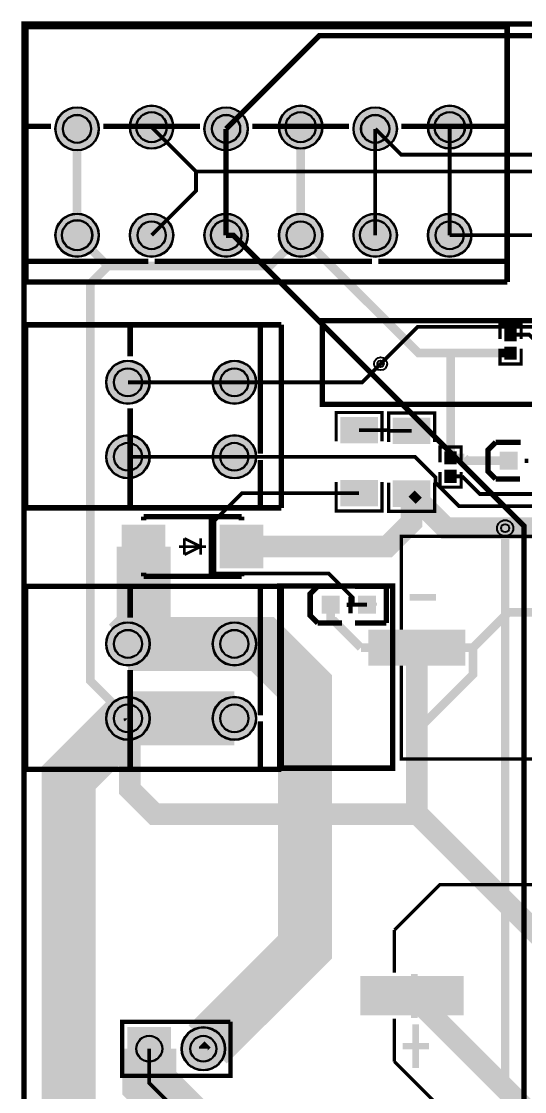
# Model space of a CAD drawing. Header units: millimetres. Extents: x 0 to 210, y -1 to 136.
# Drawn here: x -0.2 to 23.4, y 85.5 to 135.8 of the extents above; entities that cross this region are included whole.
import ezdxf

# ---------------------------------------------------------------- set-up
doc = ezdxf.new("R2010")
doc.units = ezdxf.units.MM
for name, color, linetype, true_color in [('BoardOutLine', 7, 'Continuous', 0xff00ff), ('BottomLayer', 7, 'Continuous', 0x0000ff), ('BottomSolderMaskLayer', 7, 'Continuous', 0xaa00ff), ('Document', 7, 'Continuous', 0xffffff), ('Hole', 7, 'Continuous', 0x222222), ('Multi-Layer', 7, 'Continuous', 0xc0c0c0), ('TopLayer', 7, 'Continuous', 0xff0000), ('TopPasteMaskLayer', 7, 'Continuous', 0x808080), ('TopSilkLayer', 7, 'Continuous', 0xffcc00), ('TopSolderMaskLayer', 7, 'Continuous', 0x800080)]:
    doc.layers.add(name, color=color, linetype=linetype, true_color=true_color)

msp = doc.modelspace()

# ---------------------------------------------------------------- hatches: boundary and pattern name
at = {"layer": 'BottomSolderMaskLayer'}
for points in [[(4.874879349758601, 130.78382016764033, 1), (6.925679451358803, 130.78382016764033, 1)], [(11.8748793497586, 130.78382016764033, 1), (13.925679451358803, 130.78382016764033, 1)], [(18.8748793497586, 130.78382016764033, 1), (20.925679451358803, 130.78382016764033, 1)], [(1.3747523495046037, 130.70381000762006, 1), (3.4255524511048066, 130.70381000762006, 1)], [(8.374752349504604, 130.70381000762006, 1), (10.425552451104807, 130.70381000762006, 1)], [(15.374752349504604, 130.70381000762006, 1), (17.425552451104807, 130.70381000762006, 1)], [(1.3747523495046037, 125.70381000762006, 1), (3.4255524511048066, 125.70381000762006, 1)], [(4.874625349250607, 125.70381000762006, 1), (6.92542545085081, 125.70381000762006, 1)], [(8.374752349504604, 125.70381000762006, 1), (10.425552451104807, 125.70381000762006, 1)], [(11.874625349250607, 125.70381000762006, 1), (13.92542545085081, 125.70381000762006, 1)], [(15.374752349504604, 125.70381000762006, 1), (17.425552451104807, 125.70381000762006, 1)], [(18.8748793497586, 125.70381000762006, 1), (20.925679451358803, 125.70381000762006, 1)], [(3.764389128778191, 118.79423418846841, 1), (5.815189230378394, 118.79423418846841, 1)], [(8.764389128778191, 118.79423418846841, 1), (10.815189230378394, 118.79423418846841, 1)], [(3.764389128778191, 115.2941071882143, 1), (5.815189230378394, 115.2941071882143, 1)], [(8.764389128778191, 115.2941071882143, 1), (10.815189230378394, 115.2941071882143, 1)], [(3.764389128778191, 106.50060960121914, 1), (5.815189230378394, 106.50060960121914, 1)], [(8.764389128778191, 106.50060960121914, 1), (10.815189230378394, 106.50060960121914, 1)], [(3.764389128778191, 103.00048260096514, 1), (5.815189230378394, 103.00048260096514, 1)], [(8.764389128778191, 103.00048260096514, 1), (10.815189230378394, 103.00048260096514, 1)], [(4.7654051308102225, 88.50213360426721), (6.8162052324103115, 88.50213360426721), (6.8162052324103115, 86.45133350266701), (4.7654051308102225, 86.45133350266701)], [(7.305410210820298, 87.47673355346706, 1), (9.356210312420501, 87.47673355346706, 1)]]:
    msp.add_hatch(color=256, dxfattribs=at).paths.add_polyline_path(points)
at = {"layer": 'Document'}
for points in [[(22.326695453390585, 115.16416052832108), (22.987096774193333, 115.16416052832108), (22.987096774193333, 115.01176022352047), (22.326695453390585, 115.01176022352047)], [(5.543154686309208, 110.62684785369572), (5.543154686309208, 111.4980695961392), (5.540614681229272, 111.50060960121914), (5.433934467868767, 111.50060960121914), (5.428854457708894, 111.49552959105915), (5.428854457708894, 110.62684785369572), (5.433934467868767, 110.62176784353562), (5.550774701549244, 110.62176784353562)], [(10.803632207264172, 111.23032766065523), (10.807391414782614, 111.21338582677163), (10.807391414782614, 110.99702819405638), (9.443408686817293, 110.99956819913632), (9.433909067817922, 111.02054864109732), (9.433909067817922, 111.23690627381256)], [(4.828879857759603, 111.04579629159264), (6.207061214122177, 111.04579629159264), (6.207061214122177, 110.9376174752349), (6.104394208788335, 110.93108966217926), (4.836982473964781, 110.9329184658369), (4.8332994665988736, 110.92923545847088), (4.8332994665988736, 111.04099568199138), (4.830759461518937, 111.04353568707131)], [(16.098983997967935, 108.06771653543308), (16.098983997967935, 108.72811785623571), (16.25138430276843, 108.72811785623571), (16.25138430276843, 108.06771653543308)], [(13.970078740157305, 108.39250698501405), (14.630480060960053, 108.39250698501405), (14.630480060960053, 108.24010668021333), (13.970078740157305, 108.24010668021333)], [(15.823825247650348, 108.44447548895096), (16.48422656845287, 108.44447548895096), (16.48422656845287, 108.29207518415035), (15.823825247650348, 108.29207518415035)], [(18.018618237236296, 106.16906273812549), (18.018618237236296, 106.47807975615956), (19.254635509270884, 106.47807975615956), (19.254635509270884, 106.16906273812549)], [(18.08442976885931, 90.98194056388104), (18.08442976885931, 88.92194564389126), (18.393446786893264, 88.92194564389126), (18.393446786893264, 90.98194056388104)], [(17.576428752857282, 90.09293878587755), (17.576428752857282, 89.78392176784348), (18.81244602489187, 89.78392176784348), (18.81244602489187, 90.09293878587755)]]:
    msp.add_hatch(color=256, dxfattribs=at).paths.add_polyline_path(points)
at = {"layer": 'Multi-Layer'}
for points in [[(4.900279400558702, 130.78382016764033, 1), (6.900279400558702, 130.78382016764033, 1)], [(11.900279400558702, 130.78382016764033, 1), (13.900279400558702, 130.78382016764033, 1)], [(18.900279400558702, 130.78382016764033, 1), (20.900279400558702, 130.78382016764033, 1)], [(1.4001524003047052, 130.70381000762006, 1), (3.4001524003047052, 130.70381000762006, 1)], [(8.400152400304705, 130.70381000762006, 1), (10.400152400304705, 130.70381000762006, 1)], [(15.400152400304705, 130.70381000762006, 1), (17.400152400304705, 130.70381000762006, 1)], [(1.4001524003047052, 125.70381000762006, 1), (3.4001524003047052, 125.70381000762006, 1)], [(4.900025400050708, 125.70381000762006, 1), (6.900025400050708, 125.70381000762006, 1)], [(8.400152400304705, 125.70381000762006, 1), (10.400152400304705, 125.70381000762006, 1)], [(11.900025400050708, 125.70381000762006, 1), (13.900025400050708, 125.70381000762006, 1)], [(15.400152400304705, 125.70381000762006, 1), (17.400152400304705, 125.70381000762006, 1)], [(18.900279400558702, 125.70381000762006, 1), (20.900279400558702, 125.70381000762006, 1)], [(3.7897891795782925, 118.79423418846841, 1), (5.7897891795782925, 118.79423418846841, 1)], [(8.789789179578293, 118.79423418846841, 1), (10.789789179578293, 118.79423418846841, 1)], [(3.7897891795782925, 115.2941071882143, 1), (5.7897891795782925, 115.2941071882143, 1)], [(8.789789179578293, 115.2941071882143, 1), (10.789789179578293, 115.2941071882143, 1)], [(3.7897891795782925, 106.50060960121914, 1), (5.7897891795782925, 106.50060960121914, 1)], [(8.789789179578293, 106.50060960121914, 1), (10.789789179578293, 106.50060960121914, 1)], [(3.7897891795782925, 103.00048260096514, 1), (5.7897891795782925, 103.00048260096514, 1)], [(8.789789179578293, 103.00048260096514, 1), (10.789789179578293, 103.00048260096514, 1)], [(4.790805181610267, 88.47673355346706), (6.790805181610267, 88.47673355346706), (6.790805181610267, 86.47673355346717), (4.790805181610267, 86.47673355346717)], [(7.3308102616204, 87.47673355346706, 1), (9.3308102616204, 87.47673355346706, 1)]]:
    msp.add_hatch(color=256, dxfattribs=at).paths.add_polyline_path(points)
at = {"layer": 'TopLayer'}
for points in [[(23.028041656083133, 120.74841249682504), (22.488036576073, 120.74841249682504), (22.488036576073, 121.31404622809237), (23.028041656083133, 121.31404622809237)], [(23.028041656083133, 120.44838709677424), (22.488036576073, 120.44838709677424), (22.488036576073, 119.88275336550669), (23.028041656083133, 119.88275336550669)], [(16.496520193040396, 115.93619507239009), (14.795529591058994, 115.93619507239009), (14.795529591058994, 117.14371348742691), (16.496520193040396, 117.14371348742691)], [(17.259334518668993, 115.91079502159005), (18.960325120650168, 115.91079502159005), (18.960325120650168, 117.11831343662686), (17.259334518668993, 117.11831343662686)], [(20.20863601727183, 114.95974091948187), (19.668630937261696, 114.95974091948187), (19.668630937261696, 115.5253746507492), (20.20863601727183, 115.5253746507492)], [(22.269138938277592, 114.71452882905771), (22.269138938277592, 115.51452882905767), (23.069138938277774, 115.51452882905767), (23.069138938277774, 114.71452882905771)], [(16.496520193040396, 114.18618237236478), (14.795529591058994, 114.18618237236478), (14.795529591058994, 112.97866395732797), (16.496520193040396, 112.97866395732797)], [(17.259334518668993, 114.16078232156462), (18.960325120650168, 114.16078232156462), (18.960325120650168, 112.95326390652781), (17.259334518668993, 112.95326390652781)], [(20.20863601727183, 114.65971551943107), (19.668630937261696, 114.65971551943107), (19.668630937261696, 114.09408178816363), (20.20863601727183, 114.09408178816363)], [(4.524028448056697, 112.07338074676147), (6.524028448056924, 112.07338074676147), (6.524028448056924, 110.07338074676147), (4.524028448056697, 110.07338074676147)], [(9.124053848107451, 112.07338074676147), (11.124053848107678, 112.07338074676147), (11.124053848107678, 110.07338074676147), (9.124053848107451, 110.07338074676147)], [(13.912522225044313, 107.94287528575057), (13.912522225044313, 108.74287528575053), (14.712522225044268, 108.74287528575053), (14.712522225044268, 107.94287528575057)], [(15.614325628651159, 107.94287528575057), (15.614325628651159, 108.74287528575053), (16.414325628651113, 108.74287528575053), (16.414325628651113, 107.94287528575057)], [(20.609652019303894, 105.49857759715519), (16.109652019303894, 105.49857759715519), (16.109652019303894, 107.14856489712975), (20.609652019303894, 107.14856489712975)], [(15.734366268732401, 90.86593853187708), (20.534366268732356, 90.86593853187708), (20.534366268732356, 89.06593853187701), (15.734366268732401, 89.06593853187701)]]:
    msp.add_hatch(color=256, dxfattribs=at).paths.add_polyline_path(points)
at = {"layer": 'TopPasteMaskLayer'}
for points in [[(22.988036576073, 120.73340106680223), (22.528041656083133, 120.73340106680223), (22.488036576073, 120.77340614681225), (22.488036576073, 121.27404114808235), (22.528041656083133, 121.31404622809237), (22.988036576073, 121.31404622809237), (23.028041656083133, 121.27404114808235), (23.028041656083133, 120.77340614681225)], [(22.988036576073, 120.46339852679705), (22.528041656083133, 120.46339852679705), (22.488036576073, 120.4233934467868), (22.488036576073, 119.92275844551682), (22.528041656083133, 119.88275336550669), (22.988036576073, 119.88275336550669), (23.028041656083133, 119.92275844551682), (23.028041656083133, 120.4233934467868)], [(16.39652019304026, 115.93619507239009), (16.03520447040887, 115.93619507239009), (15.935204470408962, 116.03619507239011), (15.935204470408962, 116.24676149352308), (15.835204470408826, 116.34676149352288), (15.456845313690565, 116.34676149352288), (15.356845313690656, 116.24676149352308), (15.356845313690656, 116.03619507239011), (15.256845313690519, 115.93619507239009), (14.89552959105913, 115.93619507239009), (14.795529591058994, 116.03619507239011), (14.795529591058994, 117.043713487427), (14.89552959105913, 117.14371348742691), (16.39652019304026, 117.14371348742691), (16.496520193040396, 117.043713487427), (16.496520193040396, 116.03619507239011)], [(17.359334518668902, 115.91079502159005), (17.72065024130029, 115.91079502159005), (17.820650241300427, 116.01079502159007), (17.820650241300427, 116.22136144272281), (17.920650241300336, 116.32136144272283), (18.299009398018597, 116.32136144272283), (18.399009398018734, 116.22136144272281), (18.399009398018734, 116.01079502159007), (18.499009398018643, 115.91079502159005), (18.86032512065026, 115.91079502159005), (18.960325120650168, 116.01079502159007), (18.960325120650168, 117.01831343662684), (18.86032512065026, 117.11831343662686), (17.359334518668902, 117.11831343662686), (17.259334518668993, 117.01831343662684), (17.259334518668993, 116.01079502159007)], [(20.168630937261696, 114.94472948945895), (19.708636017272056, 114.94472948945895), (19.668630937261696, 114.9847345694692), (19.668630937261696, 115.48536957073918), (19.708636017272056, 115.5253746507492), (20.168630937261696, 115.5253746507492), (20.20863601727183, 115.48536957073918), (20.20863601727183, 114.9847345694692)], [(22.269138938277592, 114.71452882905771), (22.269138938277592, 115.51452882905767), (23.069138938277774, 115.51452882905767), (23.069138938277774, 114.71452882905771)], [(20.168630937261696, 114.67472694945388), (19.708636017272056, 114.67472694945388), (19.668630937261696, 114.63472186944375), (19.668630937261696, 114.13408686817365), (19.708636017272056, 114.09408178816363), (20.168630937261696, 114.09408178816363), (20.20863601727183, 114.13408686817365), (20.20863601727183, 114.63472186944375)], [(16.39652019304026, 114.18618237236478), (16.03520447040887, 114.18618237236478), (15.935204470408962, 114.08618237236476), (15.935204470408962, 113.87561595123191), (15.835204470408826, 113.77561595123188), (15.456845313690565, 113.77561595123188), (15.356845313690656, 113.87561595123191), (15.356845313690656, 114.08618237236476), (15.256845313690519, 114.18618237236478), (14.89552959105913, 114.18618237236478), (14.795529591058994, 114.08618237236476), (14.795529591058994, 113.07866395732799), (14.89552959105913, 112.97866395732797), (16.39652019304026, 112.97866395732797), (16.496520193040396, 113.07866395732799), (16.496520193040396, 114.08618237236476)], [(17.359334518668902, 114.16078232156462), (17.72065024130029, 114.16078232156462), (17.820650241300427, 114.0607823215646), (17.820650241300427, 113.85021590043175), (17.920650241300336, 113.75021590043184), (18.299009398018597, 113.75021590043184), (18.399009398018734, 113.85021590043175), (18.399009398018734, 114.0607823215646), (18.499009398018643, 114.16078232156462), (18.86032512065026, 114.16078232156462), (18.960325120650168, 114.0607823215646), (18.960325120650168, 113.05326390652772), (18.86032512065026, 112.95326390652781), (17.359334518668902, 112.95326390652781), (17.259334518668993, 113.05326390652772), (17.259334518668993, 114.0607823215646)], [(4.524028448056697, 112.07338074676147), (6.524028448056924, 112.07338074676147), (6.524028448056924, 110.07338074676147), (4.524028448056697, 110.07338074676147)], [(9.124053848107451, 112.07338074676147), (11.124053848107678, 112.07338074676147), (11.124053848107678, 110.07338074676147), (9.124053848107451, 110.07338074676147)], [(13.912522225044313, 107.94287528575057), (13.912522225044313, 108.74287528575053), (14.712522225044268, 108.74287528575053), (14.712522225044268, 107.94287528575057)], [(15.614325628651159, 107.94287528575057), (15.614325628651159, 108.74287528575053), (16.414325628651113, 108.74287528575053), (16.414325628651113, 107.94287528575057)], [(20.609652019303894, 105.49857759715519), (16.109652019303894, 105.49857759715519), (16.109652019303894, 107.14856489712975), (20.609652019303894, 107.14856489712975)], [(15.734366268732401, 90.86593853187708), (20.534366268732356, 90.86593853187708), (20.534366268732356, 89.06593853187701), (15.734366268732401, 89.06593853187701)]]:
    msp.add_hatch(color=256, dxfattribs=at).paths.add_polyline_path(points)
at = {"layer": 'TopSilkLayer'}
for points in [[(18.018618237236296, 108.53807467614934), (18.018618237236296, 108.84706629413256), (19.254635509270884, 108.84706629413256), (19.254635509270884, 108.53807467614934)], [(18.151917703835124, 88.62692405384814), (18.151917703835124, 86.56692913385825), (18.460934721869535, 86.56692913385825), (18.460934721869535, 88.62692405384814)], [(17.688417576835036, 87.75143510287012), (17.688417576835036, 87.4424434848869), (18.924434848869623, 87.4424434848869), (18.924434848869623, 87.75143510287012)]]:
    msp.add_hatch(color=256, dxfattribs=at).paths.add_polyline_path(points)
at = {"layer": 'TopSolderMaskLayer'}
for points in [[(4.874879349758601, 130.78382016764033, 1), (6.925679451358803, 130.78382016764033, 1)], [(11.8748793497586, 130.78382016764033, 1), (13.925679451358803, 130.78382016764033, 1)], [(18.8748793497586, 130.78382016764033, 1), (20.925679451358803, 130.78382016764033, 1)], [(1.3747523495046037, 130.70381000762006, 1), (3.4255524511048066, 130.70381000762006, 1)], [(8.374752349504604, 130.70381000762006, 1), (10.425552451104807, 130.70381000762006, 1)], [(15.374752349504604, 130.70381000762006, 1), (17.425552451104807, 130.70381000762006, 1)], [(1.3747523495046037, 125.70381000762006, 1), (3.4255524511048066, 125.70381000762006, 1)], [(4.874625349250607, 125.70381000762006, 1), (6.92542545085081, 125.70381000762006, 1)], [(8.374752349504604, 125.70381000762006, 1), (10.425552451104807, 125.70381000762006, 1)], [(11.874625349250607, 125.70381000762006, 1), (13.92542545085081, 125.70381000762006, 1)], [(15.374752349504604, 125.70381000762006, 1), (17.425552451104807, 125.70381000762006, 1)], [(18.8748793497586, 125.70381000762006, 1), (20.925679451358803, 125.70381000762006, 1)], [(23.052289751278977, 120.72180815387037), (22.463788480877156, 120.72180815387037), (22.463788480877156, 121.34065296051574), (23.052289751278977, 121.34065296051574)], [(23.052289751278977, 120.47499143972891), (22.463788480877156, 120.47499143972891), (22.463788480877156, 119.85614663308343), (23.052289751278977, 119.85614663308343)], [(3.764389128778191, 118.79423418846841, 1), (5.815189230378394, 118.79423418846841, 1)], [(8.764389128778191, 118.79423418846841, 1), (10.815189230378394, 118.79423418846841, 1)], [(16.532300390810406, 115.9181633082136), (14.759749393288985, 115.9181633082136), (14.759749393288985, 117.16174373448052), (16.532300390810406, 117.16174373448052)], [(17.223554320898984, 115.89276325741355), (18.996105318420177, 115.89276325741355), (18.996105318420177, 117.13634368368048), (17.223554320898984, 117.13634368368048)], [(3.764389128778191, 115.2941071882143, 1), (5.815189230378394, 115.2941071882143, 1)], [(8.764389128778191, 115.2941071882143, 1), (10.815189230378394, 115.2941071882143, 1)], [(20.232884112467673, 114.9331365765272), (19.644382842065852, 114.9331365765272), (19.644382842065852, 115.55198138317257), (20.232884112467673, 115.55198138317257)], [(22.243738887477548, 114.68912877825755), (22.243738887477548, 115.53992887985771), (23.094538989078046, 115.53992887985771), (23.094538989078046, 114.68912877825755)], [(20.232884112467673, 114.68631986238574), (19.644382842065852, 114.68631986238574), (19.644382842065852, 114.06747505574026), (20.232884112467673, 114.06747505574026)], [(16.532300390810406, 114.20421413654128), (14.759749393288985, 114.20421413654128), (14.759749393288985, 112.96063371027435), (16.532300390810406, 112.96063371027435)], [(17.223554320898984, 114.17881408574112), (18.996105318420177, 114.17881408574112), (18.996105318420177, 112.93523365947419), (17.223554320898984, 112.93523365947419)], [(4.498626461768936, 112.09878079756163), (6.549426563369025, 112.09878079756163), (6.549426563369025, 110.04798069596131), (4.498626461768936, 110.04798069596131)], [(9.098653797307406, 112.09878079756163), (11.149453898907723, 112.09878079756163), (11.149453898907723, 110.04798069596131), (9.098653797307406, 110.04798069596131)], [(13.887122174244041, 107.91747523495042), (13.887122174244041, 108.76827533655069), (14.73792227584454, 108.76827533655069), (14.73792227584454, 107.91747523495042)], [(15.588925577850887, 107.91747523495042), (15.588925577850887, 108.76827533655069), (16.439725679451158, 108.76827533655069), (16.439725679451158, 107.91747523495042)], [(3.764389128778191, 106.50060960121914, 1), (5.815189230378394, 106.50060960121914, 1)], [(8.764389128778191, 106.50060960121914, 1), (10.815189230378394, 106.50060960121914, 1)], [(20.635050779778794, 105.47317793735965), (16.084250678178478, 105.47317793735965), (16.084250678178478, 107.17396455692517), (20.635050779778794, 107.17396455692517)], [(3.764389128778191, 103.00048260096514, 1), (5.815189230378394, 103.00048260096514, 1)], [(8.764389128778191, 103.00048260096514, 1), (10.815189230378394, 103.00048260096514, 1)], [(15.708965142661327, 90.89133858267712), (20.559765244261598, 90.89133858267712), (20.559765244261598, 89.04053848107696), (15.708965142661327, 89.04053848107696)], [(4.7654051308102225, 88.50213360426721), (6.8162052324103115, 88.50213360426721), (6.8162052324103115, 86.45133350266701), (4.7654051308102225, 86.45133350266701)], [(7.305410210820298, 87.47673355346706, 1), (9.356210312420501, 87.47673355346706, 1)]]:
    msp.add_hatch(color=256, dxfattribs=at).paths.add_polyline_path(points)

# ---------------------------------------------------------------- linework, layer by layer
at = {"layer": 'BoardOutLine', "const_width": 0.25400050800101603}
msp.add_lwpolyline([(-0.08600457200918754, 135.62519685039376), (209.9139954279908, 135.62519685039376), (209.9139954279908, -0.3748031496063504), (-0.08600457200918754, -0.3748031496063504), (-0.08600457200918754, 135.62519685039376)], close=True, dxfattribs=at)
at = {"layer": 'BottomLayer'}
for points, const_width in [([(2.40017780035555, 125.70393700787406), (2.40017780035555, 130.70393700787406)], 0.40640081280162565), ([(9.40017780035555, 130.70393700787406), (9.40017780035555, 125.70393700787406)], 0.25400050800101603), ([(12.900050800101553, 125.70393700787406), (12.900304800609547, 125.70419100838194), (12.900304800609547, 130.78394716789433)], 0.40640081280162565), ([(16.400177800355323, 130.70393700787406), (16.400177800355323, 125.70393700787406)], 0.17780035560071122), ([(19.900304800609547, 125.70393700787406), (19.900304800609547, 130.78394716789433)], 0.17780035560071122), ([(9.40017780035555, 125.70393700787406), (9.73037846075681, 125.70393700787406), (23.393065786131274, 112.04124968249937), (23.393065786131274, 79.70444500888993)], 0.25400050800101603), ([(16.654686309372437, 119.66278892557784), (18.389001778003376, 121.39710439420878), (28.23152146304278, 121.39710439420878)], 0.17780035560071122), ([(22.50482600965188, 111.93812547625089), (22.50482600965188, 80.70825501651007), (21.501016002031974, 79.70444500888993)], 0.40640081280162565), ([(9.789662179324296, 106.50073660147325), (11.101498602997026, 106.50073660147325), (13.106426212852284, 104.49580899161799), (13.106527813055436, 92.2529591059182), (8.528676657353344, 87.67510795021587)], 2.54000508001016), ([(9.789814579629137, 106.50073660147325), (11.101473202946181, 106.50073660147325), (13.106553213106281, 104.49591059182114), (13.106553213106281, 92.25308610617219), (8.528702057403962, 87.67523495046987)], 0.40640081280162565), ([(9.789560579120916, 106.50073660147325), (9.789814579629137, 106.50073660147325)], 0.40640081280162565), ([(4.790043180086286, 102.99870459740919), (2.0061976123952263, 100.21485902971813), (2.0061976123952263, 80.61109982219955), (3.4946405892810617, 79.12265684531371), (4.790043180086286, 79.12265684531371)], 2.54000508001016), ([(4.789662179324296, 103.00060960121914), (9.789662179324296, 103.00060960121914)], 2.54000508001016), ([(4.790068580136904, 102.99883159766318), (2.006223012445844, 100.21498602997201), (2.006223012445844, 80.61122682245366), (3.4946659893319065, 79.1227838455676), (4.787782575564961, 79.1227838455676)], 0.40640081280162565), ([(4.789560579120916, 103.00060960121914), (4.789814579629137, 103.00060960121914)], 0.40640081280162565), ([(4.789814579629137, 103.00060960121914), (9.789560579120916, 103.00060960121914)], 0.40640081280162565), ([(4.789814579629137, 103.00060960121914), (4.790068580136904, 103.00035560071126), (4.790068580136904, 102.99883159766318)], 0.40640081280162565), ([(9.789560579120916, 103.00060960121914), (9.789814579629137, 103.00060960121914)], 0.40640081280162565), ([(5.790805181610267, 87.47673355346706), (5.790805181610267, 85.86129032258066), (9.028270256540509, 82.62382524765053), (9.789814579629137, 82.62382524765053)], 2.54000508001016), ([(5.790830581661112, 87.47686055372117), (5.790830581661112, 85.86141732283465), (9.02755905511799, 82.62468884937766)], 0.17780035560071122), ([(8.528702057403962, 87.67523495046987), (8.330835661671244, 87.47736855473715), (8.330835661671244, 87.47686055372117)], 0.40640081280162565)]:
    msp.add_lwpolyline(points, dxfattribs=dict(at, const_width=const_width))
at = {"layer": 'BottomSolderMaskLayer'}
for centre, radius in [((5.900279400558702, 130.78382016764033), 1.0254000508001015), ((12.900279400558702, 130.78382016764033), 1.0254000508001015), ((19.900279400558702, 130.78382016764033), 1.0254000508001015), ((2.4001524003047052, 130.70381000762006), 1.0254000508001015), ((2.4001524003047052, 130.70373380746753), 0.6665230556267565), ((5.900203200406395, 130.78376936753875), 0.7177800355600712), ((9.400152400304705, 130.70381000762006), 1.0254000508001015), ((9.40017780035555, 130.70373380746753), 0.6665230556267565), ((12.900228600457012, 130.78376936753875), 0.7177800355600712), ((16.400152400304705, 130.70381000762006), 1.0254000508001015), ((16.400177800355323, 130.70373380746753), 0.6665230556267565), ((19.900254000507857, 130.78376936753875), 0.7177800355600712), ((2.4001524003047052, 125.70381000762006), 1.0254000508001015), ((2.4002032004061675, 125.70375920751849), 0.7177800355600712), ((5.900025400050708, 125.70381000762006), 1.0254000508001015), ((5.900152400304705, 125.70373380746753), 0.6665230556267565), ((9.400152400304705, 125.70381000762006), 1.0254000508001015), ((9.400228600457012, 125.70375920751849), 0.7177800355600712), ((12.900025400050708, 125.70381000762006), 1.0254000508001015), ((12.90017780035555, 125.70373380746753), 0.6665230556267565), ((16.400152400304705, 125.70381000762006), 1.0254000508001015), ((16.400228600457012, 125.70375920751849), 0.7177800355600712), ((19.900279400558702, 125.70381000762006), 1.0254000508001015), ((19.900203200406168, 125.70373380746753), 0.6665230556267565), ((4.7897891795782925, 118.79423418846841), 1.0254000508001015), ((9.789789179578293, 118.79423418846841), 1.0254000508001015), ((4.789662179324296, 118.79425958851914), 0.6665230556267565), ((9.789662179324296, 118.79425958851914), 0.6665230556267565), ((4.7897891795782925, 115.2941071882143), 1.0254000508001015), ((9.789789179578293, 115.2941071882143), 1.0254000508001015), ((4.789662179324296, 115.29423418846841), 0.6665230556267565), ((9.789662179324296, 115.29423418846841), 0.6665230556267565), ((4.7897891795782925, 106.50060960121914), 1.0254000508001015), ((4.789662179324296, 106.5006350012701), 0.6665230556267565), ((9.789789179578293, 106.50060960121914), 1.0254000508001015), ((9.789662179324296, 106.5006350012701), 0.6665230556267565), ((4.7897891795782925, 103.00048260096514), 1.0254000508001015), ((4.789662179324296, 103.00060960121914), 0.6665230556267565), ((9.789789179578293, 103.00048260096514), 1.0254000508001015), ((9.789662179324296, 103.00060960121914), 0.6665230556267565), ((5.790805181610267, 87.47673355346706), 0.615240030480061), ((8.3308102616204, 87.47673355346706), 1.0254000508001015), ((8.3308102616204, 87.47673355346706), 0.615240030480061)]:
    msp.add_circle(centre, radius, dxfattribs=at)
at = {"layer": 'Hole'}
for centre, radius in [((16.654660909321592, 119.66266192532385), 0.15240030480060962), ((22.504800609601034, 111.937998475997), 0.19050038100076203)]:
    msp.add_circle(centre, radius, dxfattribs=at)
at = {"layer": 'Multi-Layer'}
for centre, radius in [((5.900279400558702, 130.78382016764033), 1), ((12.900279400558702, 130.78382016764033), 1), ((19.900279400558702, 130.78382016764033), 1), ((2.4001524003047052, 130.70381000762006), 1), ((2.4001524003047052, 130.70373380746753), 0.6500127000254001), ((5.900203200406395, 130.78376936753875), 0.7000000000000001), ((9.400152400304705, 130.70381000762006), 1), ((9.40017780035555, 130.70373380746753), 0.6500127000254001), ((12.900228600457012, 130.78376936753875), 0.7000000000000001), ((16.400152400304705, 130.70381000762006), 1), ((16.400177800355323, 130.70373380746753), 0.6500127000254001), ((19.900254000507857, 130.78376936753875), 0.7000000000000001), ((2.4001524003047052, 125.70381000762006), 1), ((2.4002032004061675, 125.70375920751849), 0.7000000000000001), ((5.900025400050708, 125.70381000762006), 1), ((5.900152400304705, 125.70373380746753), 0.6500127000254001), ((9.400152400304705, 125.70381000762006), 1), ((9.400228600457012, 125.70375920751849), 0.7000000000000001), ((12.900025400050708, 125.70381000762006), 1), ((12.90017780035555, 125.70373380746753), 0.6500127000254001), ((16.400152400304705, 125.70381000762006), 1), ((16.400228600457012, 125.70375920751849), 0.7000000000000001), ((19.900279400558702, 125.70381000762006), 1), ((19.900203200406168, 125.70373380746753), 0.6500127000254001), ((4.7897891795782925, 118.79423418846841), 1), ((9.789789179578293, 118.79423418846841), 1), ((16.654660909321592, 119.66266192532385), 0.30480060960121924), ((4.789662179324296, 118.79425958851914), 0.6500127000254001), ((9.789662179324296, 118.79425958851914), 0.6500127000254001), ((4.7897891795782925, 115.2941071882143), 1), ((9.789789179578293, 115.2941071882143), 1), ((4.789662179324296, 115.29423418846841), 0.6500127000254001), ((9.789662179324296, 115.29423418846841), 0.6500127000254001), ((22.504800609601034, 111.937998475997), 0.38100076200152405), ((4.7897891795782925, 106.50060960121914), 1), ((4.789662179324296, 106.5006350012701), 0.6500127000254001), ((9.789789179578293, 106.50060960121914), 1), ((9.789662179324296, 106.5006350012701), 0.6500127000254001), ((4.7897891795782925, 103.00048260096514), 1), ((4.789662179324296, 103.00060960121914), 0.6500127000254001), ((9.789789179578293, 103.00048260096514), 1), ((9.789662179324296, 103.00060960121914), 0.6500127000254001), ((5.790805181610267, 87.47673355346706), 0.6000000000000001), ((8.3308102616204, 87.47673355346706), 1), ((8.3308102616204, 87.47673355346706), 0.6000000000000001)]:
    msp.add_circle(centre, radius, dxfattribs=at)
at = {"layer": 'TopLayer'}
for points, const_width in [([(51.25742951485881, 133.80985521971047), (51.25742951485881, 134.0945897891795), (50.2721615443229, 135.07985775971554), (13.7760985521968, 135.07985775971554), (9.40017780035555, 130.70393700787406)], 0.25400050800101603), ([(42.367411734823236, 133.80985521971047), (37.25666751333483, 128.69911099822195), (7.985140970281918, 128.69911099822195)], 0.17780035560071122), ([(7.985140970281918, 128.69911099822195), (5.900304800609547, 130.78394716789433)], 0.17780035560071122), ([(16.400177800355323, 130.70393700787406), (17.61633223266449, 129.48778257556512), (25.856108712217292, 129.48778257556512), (26.364871729743527, 129.99654559309113)], 0.17780035560071122), ([(19.900304800609547, 125.70393700787406), (37.193929387858816, 125.70393700787406), (40.82461264922517, 129.33462026924053), (73.79972059944089, 129.33462026924053), (82.17259334518644, 120.96174752349509), (82.17259334518644, 117.44511049022094), (81.99199898399797, 117.26451612903224)], 0.17780035560071122), ([(7.985140970281918, 128.69911099822195), (7.985140970281918, 127.78902717805431), (5.900050800101553, 125.70393700787406)], 0.17780035560071122), ([(2.40017780035555, 125.70393700787406), (3.850012700025218, 124.25410210820428)], 0.40640081280162565), ([(3.850012700025218, 124.25410210820428), (11.450215900431658, 124.25410210820428), (12.900050800101553, 125.70393700787406)], 0.40640081280162565), ([(19.93865887731772, 120.16570993141988), (18.43827787655573, 120.16570993141988), (12.900050800101553, 125.70393700787406)], 0.40640081280162565), ([(4.789814579629137, 102.99984759969527), (3.017145034289797, 104.77251714503427), (3.017145034289797, 123.42123444246886), (3.850012700025218, 124.25410210820428)], 0.40640081280162565), ([(41.95948691897365, 122.25156210312423), (30.920370840741498, 122.25156210312423), (28.636144272288448, 119.96733553467107), (28.636144272288448, 114.23556007112006), (27.370205740411393, 112.96962153924301), (20.335407670815357, 112.96962153924301), (19.228981457962846, 114.07604775209552), (19.228981457962846, 114.3267462534925), (18.26149352298694, 115.29423418846841), (9.789814579629137, 115.29423418846841)], 0.17780035560071122), ([(22.758064516128798, 121.03134366268728), (23.62674625349223, 121.03134366268728), (24.034163068326052, 120.62392684785368)], 0.17780035560071122), ([(19.93865887731772, 115.90688341376676), (19.93865887731772, 120.16570993141988)], 0.40640081280162565), ([(22.324993649987164, 120.16570993141988), (19.93865887731772, 120.16570993141988)], 0.40640081280162565), ([(22.758064516128798, 120.16570993141988), (22.324993649987164, 120.16570993141988)], 0.40640081280162565), ([(9.789814579629137, 118.7943611887224), (15.786258572517, 118.7943611887224), (16.654686309372437, 119.66278892557784)], 0.17780035560071122), ([(4.789814579629137, 118.7943611887224), (9.789814579629137, 118.7943611887224)], 0.17780035560071122), ([(15.646050292100426, 116.5401066802134), (16.96710693421369, 116.5401066802134), (16.99250698501396, 116.51470662941324)], 0.17780035560071122), ([(18.109855219710425, 116.51470662941324), (16.99250698501396, 116.51470662941324)], 0.17780035560071122), ([(19.93865887731772, 115.24267208534411), (19.93865887731772, 115.90688341376676)], 0.40640081280162565), ([(4.789814579629137, 115.29423418846841), (9.789814579629137, 115.29423418846841)], 0.17780035560071122), ([(19.93865887731772, 115.24267208534411), (20.589916179832244, 115.24267208534411)], 0.40640081280162565), ([(22.669164338328528, 115.11465582931169), (20.717932435864896, 115.11465582931169), (20.589916179832244, 115.24267208534411)], 0.40640081280162565), ([(19.93865887731772, 114.37703835407672), (20.475615951231703, 114.37703835407672)], 0.17780035560071122), ([(25.222631445262778, 113.54569469138937), (21.30695961391916, 113.54569469138937), (20.475615951231703, 114.37703835407672)], 0.17780035560071122), ([(15.646050292100426, 113.58252476504947), (10.148717297434587, 113.58252476504947), (8.855346710693311, 112.28915417830831), (8.855346710693311, 109.85659131318266), (8.907162814325602, 109.80477520955037), (14.219075438150867, 109.80477520955037), (15.347345694691285, 108.67650495300984), (15.347345694691285, 108.34300228600455)], 0.17780035560071122), ([(10.124053848107678, 111.07338074676147), (16.966827533655078, 111.07338074676147), (18.10982981965958, 112.21638303276609), (18.10982981965958, 113.55750571501142)], 1.0160020320040641), ([(18.11033782067534, 113.5580137160274), (19.73032766065512, 111.93802387604774), (31.01346202692389, 111.93802387604774), (32.47068834137667, 110.48079756159518), (32.89316738633465, 110.48079756159518)], 1.0160020320040641), ([(18.109855219710425, 113.55712471424943), (18.109855219710425, 113.55763271526541)], 0.40640081280162565), ([(18.109855219710425, 112.8868173736347), (18.109855219710425, 113.55712471424943)], 0.40640081280162565), ([(18.110363220726185, 113.5581407162814), (18.44538989077978, 113.22336804673614)], 0.40640081280162565), ([(18.109855219710425, 112.8868173736347), (18.445135890271786, 113.22209804419606), (18.445135890271786, 113.22311404622803), (18.44538989077978, 113.22336804673614)], 0.40640081280162565), ([(18.44538989077978, 113.22336804673614), (19.730378460756583, 111.93812547625089), (22.50482600965188, 111.93812547625089)], 0.40640081280162565), ([(10.124079248158296, 111.07350774701547), (16.966852933705923, 111.07350774701547), (18.109855219710425, 112.21651003301997), (18.109855219710425, 112.8868173736347)], 0.40640081280162565), ([(5.523088646177257, 111.07439674879345), (5.523088646177257, 107.2341630683261), (4.789662179324296, 106.50073660147325)], 2.54000508001016), ([(22.50482600965188, 111.93812547625089), (31.013589027177886, 111.93812547625089), (32.470789941579824, 110.48092456184918), (32.892938785877504, 110.48092456184918)], 0.40640081280162565), ([(5.5231140462278745, 111.07452374904756), (5.5231140462278745, 109.15453390906782)], 0.40640081280162565), ([(5.5231140462278745, 109.15453390906782), (5.524130048260076, 109.1555499110998), (5.524130048260076, 111.07350774701547)], 0.40640081280162565), ([(5.5231140462278745, 109.15453390906782), (5.5231140462278745, 107.2342900685801), (4.789560579120916, 106.50073660147325), (4.789814579629137, 106.50073660147325)], 0.40640081280162565), ([(14.312547625095021, 108.34300228600455), (14.312547625095021, 107.56169672339354)], 0.40640081280162565), ([(16.014351028702094, 108.34300228600455), (15.347345694691285, 108.34300228600455)], 0.17780035560071122), ([(43.815214630428954, 107.49641859283724), (43.32448564897118, 107.98714757429514), (22.654432308864443, 107.98714757429514), (20.990982981966, 106.32369824739646)], 0.40640081280162565), ([(4.789662179324296, 106.50073660147325), (9.789662179324296, 106.50073660147325)], 2.54000508001016), ([(14.312547625095021, 107.56169672339354), (14.490347980696015, 107.56169672339354), (15.728346456692861, 106.32369824739646)], 0.40640081280162565), ([(4.789814579629137, 106.50073660147325), (9.789560579120916, 106.50073660147325)], 0.40640081280162565), ([(9.789560579120916, 106.50073660147325), (9.789814579629137, 106.50073660147325)], 0.40640081280162565), ([(18.360147320294573, 106.32451104902214), (18.360147320294573, 98.53177546355084), (26.92484124968246, 89.96708153416296)], 1.0160020320040641), ([(18.3597917195832, 106.32369824739646), (15.728346456692861, 106.32369824739646)], 0.40640081280162565), ([(18.3597917195832, 106.32369824739646), (20.990982981966, 106.32369824739646)], 0.40640081280162565), ([(18.36004572009142, 106.32446024892056), (18.36004572009142, 102.42809245618491)], 0.40640081280162565), ([(18.36004572009142, 102.42809245618491), (20.990982981966, 105.05902971805949), (20.990982981966, 106.32369824739646)], 0.40640081280162565), ([(18.361290322580544, 98.53083566167129), (18.3308102616204, 98.50035560071126), (6.046253492506821, 98.50035560071126), (4.876809753619455, 99.66979933959874), (4.876809753619455, 102.91275082550169), (4.789814579629137, 102.99974599949189)], 1.0160020320040641), ([(4.789814579629137, 103.00060960121914), (4.789814579629137, 102.99984759969527)], 0.40640081280162565), ([(18.361061722123395, 98.5307086614173), (18.330835661671244, 98.50048260096514), (6.046355092709973, 98.50048260096514), (4.876936753873451, 99.66990093980189), (4.876936753873451, 102.91272542545084), (4.789814579629137, 102.99984759969527)], 0.40640081280162565), ([(18.36004572009142, 102.42809245618491), (18.36004572009142, 98.53172466344927), (18.361061722123395, 98.5307086614173)], 0.40640081280162565), ([(18.36131572263139, 98.5309626619254), (18.361061722123395, 98.5307086614173)], 0.40640081280162565), ([(18.361061722123395, 98.5307086614173), (26.92494284988561, 89.96708153416296)], 0.40640081280162565), ([(18.134899669799097, 89.96708153416296), (23.723012446024768, 84.37896875793751), (44.348488696977256, 84.37896875793751), (47.19326898653776, 87.22374904749813), (50.72273304546593, 87.22374904749813)], 1.0160020320040641), ([(18.13449326898649, 89.96606553213098), (18.13525527051047, 89.96682753365508)], 0.40640081280162565), ([(18.13500127000225, 89.96708153416296), (18.13525527051047, 89.96682753365508)], 0.40640081280162565), ([(18.13525527051047, 89.96682753365508), (23.723012446024768, 84.37907035814067), (44.34861569723125, 84.37907035814067), (47.19316738633461, 87.22387604775213), (50.722758445516774, 87.22387604775213)], 0.40640081280162565)]:
    msp.add_lwpolyline(points, dxfattribs=dict(at, const_width=const_width))
at = {"layer": 'TopSilkLayer'}
for points, const_width in [([(0.00017780035545911232, 123.5037338074676), (0.00017780035545911232, 135.50378460756917)], 0.25400050800101603), ([(22.60020320040644, 135.50378460756917), (0.00017780035545911232, 135.50378460756917)], 0.25400050800101603), ([(0.00017780035545911232, 123.5037338074676), (0.00017780035545911232, 135.50375920751833)], 0.25400050800101603), ([(22.60020320040644, 135.50375920751833), (0.00017780035545911232, 135.50375920751833)], 0.25400050800101603), ([(22.60020320040644, 123.5037338074676), (22.60020320040644, 135.50378460756917)], 0.25400050800101603), ([(22.60020320040644, 123.5037338074676), (22.60020320040644, 135.50375920751833)], 0.25400050800101603), ([(1.174244348488628, 130.81635763271527), (0.00017780035545911232, 130.81635763271527)], 0.25400050800101603), ([(8.174193548386938, 130.81635763271527), (3.626136652273317, 130.81635763271527)], 0.25400050800101603), ([(15.174218948437783, 130.81635763271527), (10.626162052323934, 130.81635763271527)], 0.25400050800101603), ([(22.60020320040644, 130.81635763271527), (17.626111252222245, 130.81635763271527)], 0.25400050800101603), ([(5.754864109728032, 124.48346456692911), (0.00017780035545911232, 124.48346456692911)], 0.25400050800101603), ([(9.545339090677999, 124.48346456692911), (6.045212090424002, 124.48346456692911)], 0.25400050800101603), ([(16.255016510032874, 124.48346456692911), (9.545339090677999, 124.48346456692911)], 0.25400050800101603), ([(22.60020320040644, 124.48346456692911), (16.545364490728844, 124.48346456692911)], 0.25400050800101603), ([(22.60020320040644, 123.5037338074676), (0.00017780035545911232, 123.5037338074676)], 0.25400050800101603), ([(22.60020320040644, 123.5037338074676), (0.00020320040630394942, 123.5037338074676)], 0.25400050800101603), ([(-0.010388620777348478, 121.49425958851918), (-0.010388620777348478, 112.8942849885699)], 0.25400050800101603), ([(11.989662179324341, 121.49425958851918), (-0.010363220726503641, 121.49425958851918)], 0.25400050800101603), ([(4.895123190246295, 121.49425958851918), (4.895123190246295, 120.02085344170689)], 0.25400050800101603), ([(11.009931419862596, 121.49425958851918), (11.009931419862596, 115.43942087884182)], 0.25400050800101603), ([(11.989662179324341, 121.49425958851918), (11.989662179324341, 112.8942849885699)], 0.25400050800101603), ([(23.256642113284215, 120.82461264922529), (23.256642113284215, 121.54264668529333), (22.259436118872145, 121.54264668529333), (22.259436118872145, 120.82461264922529)], 0.15240030480060962), ([(23.256642113284215, 120.37218694437388), (23.256642113284215, 119.65415290830583), (22.259436118872145, 119.65415290830583), (22.259436118872145, 120.37218694437388)], 0.15240030480060962), ([(4.895123190246295, 117.56766573533139), (4.895123190246295, 113.02082804165605)], 0.25400050800101603), ([(16.72512065024125, 116.01239522479045), (16.72512065024125, 117.37231394462788), (14.566929133858139, 117.37231394462788), (14.566929133858139, 116.01239522479045)], 0.15240030480060962), ([(17.03073406146791, 115.98699517399041), (17.03073406146791, 117.34691389382783), (19.188925577851023, 117.34691389382783), (19.188925577851023, 115.98699517399041)], 0.15240030480060962), ([(20.437236474472684, 115.03594107188212), (20.437236474472684, 115.75397510795017), (19.44003048006084, 115.75397510795017), (19.44003048006084, 115.03594107188212)], 0.15240030480060962), ([(22.05953771907548, 114.25092710185413), (21.703937007873947, 114.60652781305566), (21.703937007873947, 115.62252984505972), (22.05953771907548, 115.97813055626114)], 0.25400050800101603), ([(23.227940055880026, 115.97813055626114), (22.05953771907548, 115.97813055626114)], 0.25400050800101603), ([(11.009931419862596, 115.14907289814573), (11.009931419862596, 112.8942849885699)], 0.25400050800101603), ([(23.596240792481467, 115.10657861315724), (23.420878841757485, 115.10657861315724)], 0.202997205994412), ([(16.72512065024125, 114.10998221996442), (16.72512065024125, 112.750063500127), (14.566929133858139, 112.750063500127), (14.566929133858139, 114.10998221996442)], 0.15240030480060962), ([(17.03073406146791, 114.08458216916426), (17.03073406146791, 112.72466344932695), (19.188925577851023, 112.72466344932695), (19.188925577851023, 114.08458216916426)], 0.15240030480060962), ([(20.437236474472684, 114.58351536703071), (20.437236474472684, 113.86548133096267), (19.44003048006084, 113.86548133096267), (19.44003048006084, 114.58351536703071)], 0.15240030480060962), ([(23.20254000507998, 114.25092710185413), (22.05953771907548, 114.25092710185413)], 0.25400050800101603), ([(11.989662179324341, 112.8942849885699), (-0.010388620777348478, 112.8942849885699)], 0.25400050800101603), ([(10.124053848107678, 112.47335534671072), (5.5240030480060796, 112.47338074676145)], 0.25400050800101603), ([(5.5240030480060796, 112.30452120904238), (5.5240030480060796, 112.47338074676145)], 0.25400050800101603), ([(8.713030226060255, 112.47335534671072), (8.713030226060255, 109.6733807467615)], 0.25400050800101603), ([(10.124053848107678, 112.30452120904238), (10.124053848107678, 112.47335534671072)], 0.25400050800101603), ([(7.443027686055302, 111.45438150876305), (8.205029210058228, 111.07338074676147)], 0.12700025400050802), ([(7.443027686055302, 111.07338074676147), (7.443027686055302, 111.45438150876305)], 0.12700025400050802), ([(8.205029210058228, 111.07338074676147), (8.205029210058228, 111.45438150876305)], 0.12700025400050802), ([(17.63340106680198, 107.17599695199397), (17.63340106680198, 111.54980949961907), (25.949631699263136, 111.54980949961907), (28.08587757175519, 109.41356362712725), (28.08587757175519, 107.17599695199397)], 0.15240030480060962), ([(7.189077978155865, 111.07338074676147), (8.459080518160818, 111.07338074676147)], 0.12700025400050802), ([(7.443027686055302, 110.69237998476001), (8.205029210058228, 111.07338074676147)], 0.12700025400050802), ([(7.443027686055302, 111.07338074676147), (7.443027686055302, 110.69237998476001)], 0.12700025400050802), ([(8.205029210058228, 111.07338074676147), (8.205029210058228, 110.69237998476001)], 0.12700025400050802), ([(5.5240030480060796, 109.6733807467615), (5.5240030480060796, 109.84224028448057)], 0.25400050800101603), ([(10.124053848107678, 109.67340614681234), (5.5240030480060796, 109.6733807467615)], 0.25400050800101603), ([(10.124053848107678, 109.67340614681234), (10.124053848107678, 109.84224028448057)], 0.25400050800101603), ([(-0.010388620777348478, 109.20063500127003), (-0.010388620777348478, 100.60066040132085)], 0.25400050800101603), ([(11.989662179324341, 109.20063500127003), (-0.010363220726503641, 109.20063500127003)], 0.25400050800101603), ([(4.895123190246295, 109.20063500127003), (4.895123190246295, 107.72722885445773)], 0.25400050800101603), ([(11.009931419862596, 109.20063500127003), (11.009931419862596, 103.14579629159255)], 0.25400050800101603), ([(11.989662179324341, 109.20063500127003), (11.989662179324341, 100.60066040132085)], 0.25400050800101603), ([(13.702921005841745, 107.4792735585471), (13.34732029464044, 107.83487426974852), (13.34732029464044, 108.85087630175258), (13.702921005841745, 109.206477012954)], 0.25400050800101603), ([(14.87132334264652, 109.206477012954), (13.702921005841745, 109.206477012954)], 0.25400050800101603), ([(16.92872745745467, 109.206477012954), (15.455524511048907, 109.206477012954)], 0.25400050800101603), ([(16.92872745745467, 107.4792735585471), (16.92872745745467, 109.206477012954)], 0.25400050800101603), ([(15.23962407924796, 107.93647447294893), (15.23962407924796, 108.72387604775213)], 0.202997205994412), ([(15.23962407924796, 108.3349250698501), (15.064262128523978, 108.3349250698501)], 0.202997205994412), ([(14.845923291846475, 107.4792735585471), (13.702921005841745, 107.4792735585471)], 0.25400050800101603), ([(16.92872745745467, 107.4792735585471), (15.455524511048907, 107.4792735585471)], 0.25400050800101603), ([(4.895123190246295, 105.27404114808223), (4.895123190246295, 100.72720345440689)], 0.25400050800101603), ([(17.63340106680198, 105.47114554229108), (17.63340106680198, 101.09733299466598), (25.949631699263136, 101.09733299466598), (28.08587757175519, 103.2335788671578), (28.08587757175519, 105.47114554229108)], 0.15240030480060962), ([(11.009931419862596, 102.85544831089658), (11.009931419862596, 100.60066040132085)], 0.25400050800101603), ([(11.989662179324341, 100.60066040132085), (-0.010388620777348478, 100.60066040132085)], 0.25400050800101603), ([(27.755676911353703, 95.19217678435359), (19.439446278892547, 95.19217678435359), (17.30320040640072, 93.05593091186176)], 0.15240030480060962), ([(17.30320040640072, 93.05593091186176), (17.30320040640072, 91.04607569215136)], 0.15199390398780802), ([(9.60081280162558, 88.74673609347224), (9.60081280162558, 86.20673101346199), (4.520802641605314, 86.20673101346199), (4.520802641605314, 88.74673609347224), (6.425806451612743, 88.74673609347224)], 0.20320040640081283), ([(9.60081280162558, 88.74673609347224), (6.425806451612743, 88.74673609347224)], 0.20299974599949203), ([(17.30320040640072, 88.88580137160272), (17.30320040640072, 86.87594615189232)], 0.15199390398780802), ([(27.755676911353703, 84.7397002794005), (19.439446278892547, 84.7397002794005), (17.30320040640072, 86.87594615189232)], 0.15240030480060962)]:
    msp.add_lwpolyline(points, dxfattribs=dict(at, const_width=const_width))
at = {"layer": 'TopSilkLayer', "const_width": 0.25400050800101603}
for points in [[(13.919329438658679, 121.69161798323591), (27.508356616712945, 121.69161798323591), (27.508356616712945, 117.75461010922015), (13.919329438658679, 117.75461010922015), (13.919329438658679, 121.69161798323591)], [(11.912725425450844, 109.22095504191009), (17.221336042671965, 109.22095504191009), (17.221336042671965, 100.66113792227588), (11.912725425450844, 100.66113792227588), (11.912725425450844, 109.22095504191009)]]:
    msp.add_lwpolyline(points, close=True, dxfattribs=at)
at = {"layer": 'TopSolderMaskLayer'}
for centre, radius in [((5.900279400558702, 130.78382016764033), 1.0254000508001015), ((12.900279400558702, 130.78382016764033), 1.0254000508001015), ((19.900279400558702, 130.78382016764033), 1.0254000508001015), ((2.4001524003047052, 130.70381000762006), 1.0254000508001015), ((2.4001524003047052, 130.70373380746753), 0.6665230556267565), ((5.900203200406395, 130.78376936753875), 0.7177800355600712), ((9.400152400304705, 130.70381000762006), 1.0254000508001015), ((9.40017780035555, 130.70373380746753), 0.6665230556267565), ((12.900228600457012, 130.78376936753875), 0.7177800355600712), ((16.400152400304705, 130.70381000762006), 1.0254000508001015), ((16.400177800355323, 130.70373380746753), 0.6665230556267565), ((19.900254000507857, 130.78376936753875), 0.7177800355600712), ((2.4001524003047052, 125.70381000762006), 1.0254000508001015), ((2.4002032004061675, 125.70375920751849), 0.7177800355600712), ((5.900025400050708, 125.70381000762006), 1.0254000508001015), ((5.900152400304705, 125.70373380746753), 0.6665230556267565), ((9.400152400304705, 125.70381000762006), 1.0254000508001015), ((9.400228600457012, 125.70375920751849), 0.7177800355600712), ((12.900025400050708, 125.70381000762006), 1.0254000508001015), ((12.90017780035555, 125.70373380746753), 0.6665230556267565), ((16.400152400304705, 125.70381000762006), 1.0254000508001015), ((16.400228600457012, 125.70375920751849), 0.7177800355600712), ((19.900279400558702, 125.70381000762006), 1.0254000508001015), ((19.900203200406168, 125.70373380746753), 0.6665230556267565), ((4.7897891795782925, 118.79423418846841), 1.0254000508001015), ((9.789789179578293, 118.79423418846841), 1.0254000508001015), ((4.789662179324296, 118.79425958851914), 0.6665230556267565), ((9.789662179324296, 118.79425958851914), 0.6665230556267565), ((4.7897891795782925, 115.2941071882143), 1.0254000508001015), ((9.789789179578293, 115.2941071882143), 1.0254000508001015), ((4.789662179324296, 115.29423418846841), 0.6665230556267565), ((9.789662179324296, 115.29423418846841), 0.6665230556267565), ((4.7897891795782925, 106.50060960121914), 1.0254000508001015), ((4.789662179324296, 106.5006350012701), 0.6665230556267565), ((9.789789179578293, 106.50060960121914), 1.0254000508001015), ((9.789662179324296, 106.5006350012701), 0.6665230556267565), ((4.7897891795782925, 103.00048260096514), 1.0254000508001015), ((4.789662179324296, 103.00060960121914), 0.6665230556267565), ((9.789789179578293, 103.00048260096514), 1.0254000508001015), ((9.789662179324296, 103.00060960121914), 0.6665230556267565), ((5.790805181610267, 87.47673355346706), 0.615240030480061), ((8.3308102616204, 87.47673355346706), 1.0254000508001015), ((8.3308102616204, 87.47673355346706), 0.615240030480061)]:
    msp.add_circle(centre, radius, dxfattribs=at)

doc.saveas('drawing.dxf')
